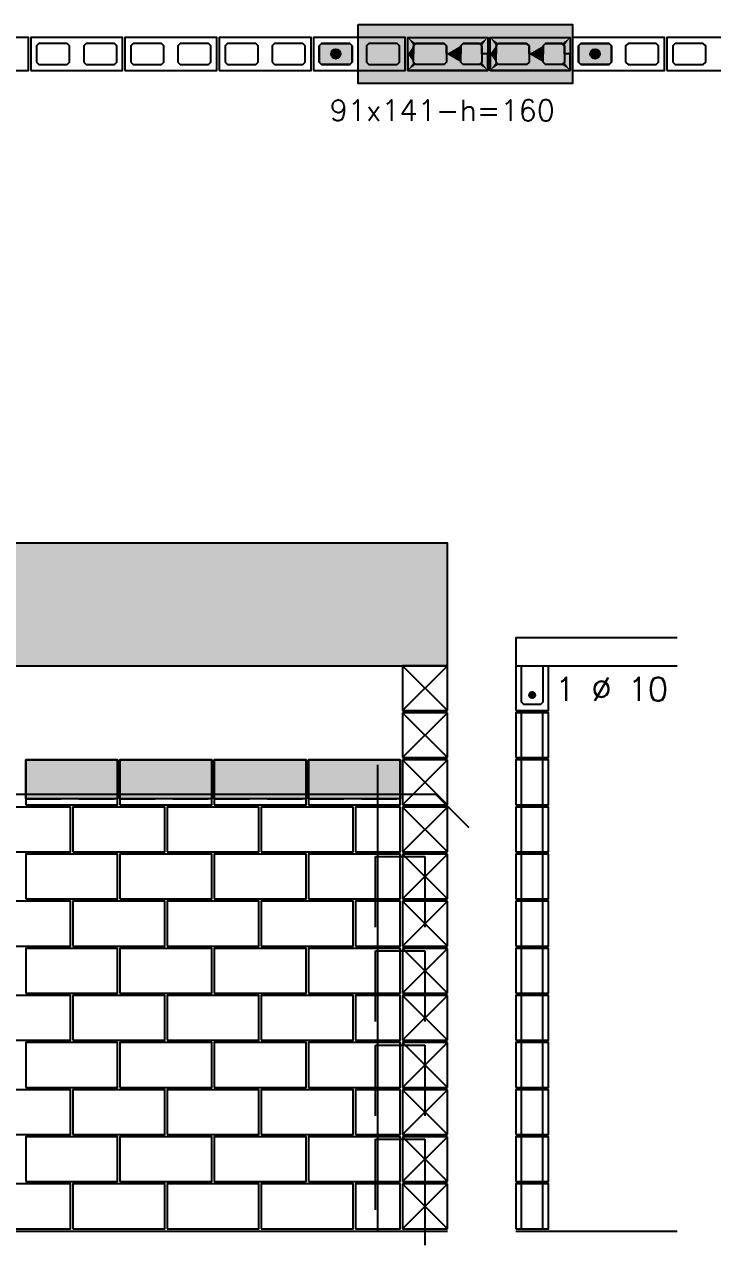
# Model space of a CAD drawing. Extents: x -1.9 to 86, y -1.5 to 61.
# Drawn here: x 29.85 to 35.69, y 31.25 to 41.66 of the extents above; entities that cross this region are included whole.
import ezdxf

# ---------------------------------------------------------------- set-up
doc = ezdxf.new("R2010")
doc.units = 0
doc.header["$MEASUREMENT"] = 0
doc.linetypes.add('ESTILO_TQS_0001', pattern=[0.45, 0.3, -0.15])
for name, color, linetype in [('PENA_01', 1, 'CONTINUOUS'), ('PENA_02', 2, 'CONTINUOUS'), ('PENA_03', 3, 'CONTINUOUS'), ('PENA_05', 5, 'CONTINUOUS'), ('PENA_09', 254, 'CONTINUOUS'), ('PENA_11', 252, 'CONTINUOUS'), ('PENA_21', 100, 'CONTINUOUS'), ('PENA_23', 50, 'CONTINUOUS')]:
    doc.layers.add(name, color=color, linetype=linetype)
doc.styles.get("Standard").update_dxf_attribs({"font": 'ROMANS.SHX'})

msp = doc.modelspace()

# ---------------------------------------------------------------- linework, layer by layer
at = {"layer": 'PENA_01', "linetype": 'ESTILO_TQS_0001'}
msp.add_line((33.252627, 31.597048), (33.252627, 28.763954), dxfattribs=at)
at = {"layer": 'PENA_01', "linetype": 'Continuous'}
for points in [[(29.955295, 41.342185), (29.975295, 41.322185), (30.215295, 41.322185), (30.235295, 41.342185), (30.235295, 41.482185), (30.215295, 41.502185), (29.975295, 41.502185), (29.955295, 41.482185), (29.955295, 41.342185)], [(30.355295, 41.342185), (30.375295, 41.322185), (30.615295, 41.322185), (30.635295, 41.342185), (30.635295, 41.482185), (30.615295, 41.502185), (30.375295, 41.502185), (30.355295, 41.482185), (30.355295, 41.342185)], [(30.755295, 41.342185), (30.775295, 41.322185), (31.015295, 41.322185), (31.035295, 41.342185), (31.035295, 41.482185), (31.015295, 41.502185), (30.775295, 41.502185), (30.755295, 41.482185), (30.755295, 41.342185)], [(31.155295, 41.342185), (31.175295, 41.322185), (31.415295, 41.322185), (31.435295, 41.342185), (31.435295, 41.482185), (31.415295, 41.502185), (31.175295, 41.502185), (31.155295, 41.482185), (31.155295, 41.342185)], [(31.555295, 41.342185), (31.575295, 41.322185), (31.815295, 41.322185), (31.835295, 41.342185), (31.835295, 41.482185), (31.815295, 41.502185), (31.575295, 41.502185), (31.555295, 41.482185), (31.555295, 41.342185)], [(31.955295, 41.342185), (31.975295, 41.322185), (32.215295, 41.322185), (32.235295, 41.342185), (32.235295, 41.482185), (32.215295, 41.502185), (31.975295, 41.502185), (31.955295, 41.482185), (31.955295, 41.342185)], [(32.355295, 41.342185), (32.375295, 41.322185), (32.615295, 41.322185), (32.635295, 41.342185), (32.635295, 41.482185), (32.615295, 41.502185), (32.375295, 41.502185), (32.355295, 41.482185), (32.355295, 41.342185)], [(32.755295, 41.342185), (32.775295, 41.322185), (33.015295, 41.322185), (33.035295, 41.342185), (33.035295, 41.482185), (33.015295, 41.502185), (32.775295, 41.502185), (32.755295, 41.482185), (32.755295, 41.342185)], [(33.415892, 41.322185), (33.175892, 41.322185), (33.155892, 41.342185), (33.155892, 41.482185), (33.175892, 41.502185), (33.415892, 41.502185), (33.435892, 41.482185), (33.435892, 41.342185), (33.415892, 41.322185)], [(33.715892, 41.322185), (33.575892, 41.322185), (33.555892, 41.342185), (33.555892, 41.482185), (33.575892, 41.502185), (33.715892, 41.502185), (33.735892, 41.482185), (33.735892, 41.342185), (33.715892, 41.322185)], [(34.115892, 41.322185), (33.875892, 41.322185), (33.855892, 41.342185), (33.855892, 41.482185), (33.875892, 41.502185), (34.115892, 41.502185), (34.135892, 41.482185), (34.135892, 41.342185), (34.115892, 41.322185)], [(34.415892, 41.322185), (34.275892, 41.322185), (34.255892, 41.342185), (34.255892, 41.482185), (34.275892, 41.502185), (34.415892, 41.502185), (34.435892, 41.482185), (34.435892, 41.342185), (34.415892, 41.322185)], [(34.556489, 41.342185), (34.576489, 41.322185), (34.816489, 41.322185), (34.836489, 41.342185), (34.836489, 41.482185), (34.816489, 41.502185), (34.576489, 41.502185), (34.556489, 41.482185), (34.556489, 41.342185)], [(34.956489, 41.342185), (34.976489, 41.322185), (35.216489, 41.322185), (35.236489, 41.342185), (35.236489, 41.482185), (35.216489, 41.502185), (34.976489, 41.502185), (34.956489, 41.482185), (34.956489, 41.342185)], [(35.355892, 41.342185), (35.375892, 41.322185), (35.615892, 41.322185), (35.635892, 41.342185), (35.635892, 41.482185), (35.615892, 41.502185), (35.375892, 41.502185), (35.355892, 41.482185), (35.355892, 41.342185)]]:
    msp.add_lwpolyline(points, dxfattribs=at)
at = {"layer": 'PENA_02', "linetype": 'Continuous'}
for p, q in [((33.442627, 36.217992), (33.062627, 36.217992)), ((33.062627, 36.217992), (33.062627, 35.837992)), ((33.442627, 35.837992), (33.442627, 36.217992)), ((33.062627, 35.837992), (33.442627, 35.837992)), ((33.442627, 35.817992), (33.062627, 35.817992)), ((33.062627, 35.817992), (33.062627, 35.437992)), ((33.442627, 35.437992), (33.442627, 35.817992)), ((33.062627, 35.437992), (33.442627, 35.437992)), ((33.442627, 35.417992), (33.062627, 35.417992)), ((33.062627, 35.417992), (33.062627, 35.037992)), ((33.442627, 35.037992), (33.442627, 35.417992)), ((33.062627, 35.037992), (33.442627, 35.037992)), ((33.442627, 35.017992), (33.062627, 35.017992)), ((33.062627, 35.017992), (33.062627, 34.637992)), ((33.442627, 34.637992), (33.442627, 35.017992)), ((33.062627, 34.637992), (33.442627, 34.637992)), ((33.442627, 34.617992), (33.062627, 34.617992)), ((33.062627, 34.617992), (33.062627, 34.237992)), ((33.442627, 34.237992), (33.442627, 34.617992)), ((33.062627, 34.237992), (33.442627, 34.237992)), ((33.442627, 34.217992), (33.062627, 34.217992)), ((33.062627, 34.217992), (33.062627, 33.837992)), ((33.442627, 33.837992), (33.442627, 34.217992)), ((33.062627, 33.837992), (33.442627, 33.837992)), ((33.442627, 33.817992), (33.062627, 33.817992)), ((33.062627, 33.817992), (33.062627, 33.437992)), ((33.442627, 33.437992), (33.442627, 33.817992)), ((33.062627, 33.437992), (33.442627, 33.437992)), ((33.442627, 33.417992), (33.062627, 33.417992)), ((33.062627, 33.417992), (33.062627, 33.037992)), ((33.442627, 33.037992), (33.442627, 33.417992)), ((33.062627, 33.037992), (33.442627, 33.037992)), ((33.442627, 33.017992), (33.062627, 33.017992)), ((33.062627, 33.017992), (33.062627, 32.637992)), ((33.442627, 32.637992), (33.442627, 33.017992)), ((33.062627, 32.637992), (33.442627, 32.637992)), ((33.442627, 32.617992), (33.062627, 32.617992)), ((33.062627, 32.617992), (33.062627, 32.237992)), ((33.442627, 32.237992), (33.442627, 32.617992)), ((33.062627, 32.237992), (33.442627, 32.237992)), ((33.442627, 32.217992), (33.062627, 32.217992)), ((33.062627, 32.217992), (33.062627, 31.837992)), ((33.442627, 31.837992), (33.442627, 32.217992)), ((33.062627, 31.837992), (33.442627, 31.837992)), ((33.442627, 31.817992), (33.062627, 31.817992)), ((33.062627, 31.817992), (33.062627, 31.437992)), ((33.442627, 31.437992), (33.442627, 31.817992)), ((33.062627, 31.437992), (33.442627, 31.437992)), ((7.762627, 31.417992), (33.442627, 31.417992))]:
    msp.add_line(p, q, dxfattribs=at)
at = {"layer": 'PENA_02', "linetype": 'ESTILO_TQS_0001'}
for p, q in [((29.862627, 35.087992), (30.642627, 35.087992)), ((30.662627, 35.087992), (31.442627, 35.087992)), ((31.462627, 35.087992), (32.242627, 35.087992)), ((32.262627, 35.087992), (33.042627, 35.087992))]:
    msp.add_line(p, q, dxfattribs=at)
at = {"layer": 'PENA_02', "linetype": 'Continuous'}
for points in [[(29.105295, 41.272185), (29.885295, 41.272185), (29.885295, 41.552185), (29.105295, 41.552185), (29.105295, 41.272185)], [(29.905295, 41.272185), (30.685295, 41.272185), (30.685295, 41.552185), (29.905295, 41.552185), (29.905295, 41.272185)], [(30.705295, 41.272185), (31.485295, 41.272185), (31.485295, 41.552185), (30.705295, 41.552185), (30.705295, 41.272185)], [(31.505295, 41.272185), (32.285295, 41.272185), (32.285295, 41.552185), (31.505295, 41.552185), (31.505295, 41.272185)], [(32.305295, 41.272185), (33.085295, 41.272185), (33.085295, 41.552185), (32.305295, 41.552185), (32.305295, 41.272185)], [(33.785892, 41.272185), (33.105892, 41.272185), (33.105892, 41.552185), (33.785892, 41.552185), (33.785892, 41.272185)], [(34.485892, 41.272185), (33.805892, 41.272185), (33.805892, 41.552185), (34.485892, 41.552185), (34.485892, 41.272185)], [(34.506489, 41.272185), (35.286489, 41.272185), (35.286489, 41.552185), (34.506489, 41.552185), (34.506489, 41.272185)], [(35.305892, 41.272185), (36.085892, 41.272185), (36.085892, 41.552185), (35.305892, 41.552185), (35.305892, 41.272185)], [(7.762627, 37.257992), (7.762627, 36.217992), (33.442627, 36.217992), (33.442627, 37.257992), (20.862627, 37.257992), (20.862627, 36.457992), (8.042627, 36.457992), (8.042627, 37.257992), (7.762627, 37.257992)], [(29.862627, 35.037992), (30.642627, 35.037992), (30.642627, 35.417992), (29.862627, 35.417992), (29.862627, 35.037992)], [(30.662627, 35.037992), (31.442627, 35.037992), (31.442627, 35.417992), (30.662627, 35.417992), (30.662627, 35.037992)], [(31.462627, 35.037992), (32.242627, 35.037992), (32.242627, 35.417992), (31.462627, 35.417992), (31.462627, 35.037992)], [(32.262627, 35.037992), (33.042627, 35.037992), (33.042627, 35.417992), (32.262627, 35.417992), (32.262627, 35.037992)], [(29.462627, 34.637992), (30.242627, 34.637992), (30.242627, 35.017992), (29.462627, 35.017992), (29.462627, 34.637992)], [(30.262627, 34.637992), (31.042627, 34.637992), (31.042627, 35.017992), (30.262627, 35.017992), (30.262627, 34.637992)], [(31.062627, 34.637992), (31.842627, 34.637992), (31.842627, 35.017992), (31.062627, 35.017992), (31.062627, 34.637992)], [(31.862627, 34.637992), (32.642627, 34.637992), (32.642627, 35.017992), (31.862627, 35.017992), (31.862627, 34.637992)], [(32.662627, 34.637992), (33.042627, 34.637992), (33.042627, 35.017992), (32.662627, 35.017992), (32.662627, 34.637992)], [(29.862627, 34.237992), (30.642627, 34.237992), (30.642627, 34.617992), (29.862627, 34.617992), (29.862627, 34.237992)], [(30.662627, 34.237992), (31.442627, 34.237992), (31.442627, 34.617992), (30.662627, 34.617992), (30.662627, 34.237992)], [(31.462627, 34.237992), (32.242627, 34.237992), (32.242627, 34.617992), (31.462627, 34.617992), (31.462627, 34.237992)], [(32.262627, 34.237992), (33.042627, 34.237992), (33.042627, 34.617992), (32.262627, 34.617992), (32.262627, 34.237992)], [(29.462627, 33.837992), (30.242627, 33.837992), (30.242627, 34.217992), (29.462627, 34.217992), (29.462627, 33.837992)], [(30.262627, 33.837992), (31.042627, 33.837992), (31.042627, 34.217992), (30.262627, 34.217992), (30.262627, 33.837992)], [(31.062627, 33.837992), (31.842627, 33.837992), (31.842627, 34.217992), (31.062627, 34.217992), (31.062627, 33.837992)], [(31.862627, 33.837992), (32.642627, 33.837992), (32.642627, 34.217992), (31.862627, 34.217992), (31.862627, 33.837992)], [(32.662627, 33.837992), (33.042627, 33.837992), (33.042627, 34.217992), (32.662627, 34.217992), (32.662627, 33.837992)], [(29.862627, 33.437992), (30.642627, 33.437992), (30.642627, 33.817992), (29.862627, 33.817992), (29.862627, 33.437992)], [(30.662627, 33.437992), (31.442627, 33.437992), (31.442627, 33.817992), (30.662627, 33.817992), (30.662627, 33.437992)], [(31.462627, 33.437992), (32.242627, 33.437992), (32.242627, 33.817992), (31.462627, 33.817992), (31.462627, 33.437992)], [(32.262627, 33.437992), (33.042627, 33.437992), (33.042627, 33.817992), (32.262627, 33.817992), (32.262627, 33.437992)], [(29.462627, 33.037992), (30.242627, 33.037992), (30.242627, 33.417992), (29.462627, 33.417992), (29.462627, 33.037992)], [(30.262627, 33.037992), (31.042627, 33.037992), (31.042627, 33.417992), (30.262627, 33.417992), (30.262627, 33.037992)], [(31.062627, 33.037992), (31.842627, 33.037992), (31.842627, 33.417992), (31.062627, 33.417992), (31.062627, 33.037992)], [(31.862627, 33.037992), (32.642627, 33.037992), (32.642627, 33.417992), (31.862627, 33.417992), (31.862627, 33.037992)], [(32.662627, 33.037992), (33.042627, 33.037992), (33.042627, 33.417992), (32.662627, 33.417992), (32.662627, 33.037992)], [(29.862627, 32.637992), (30.642627, 32.637992), (30.642627, 33.017992), (29.862627, 33.017992), (29.862627, 32.637992)], [(30.662627, 32.637992), (31.442627, 32.637992), (31.442627, 33.017992), (30.662627, 33.017992), (30.662627, 32.637992)], [(31.462627, 32.637992), (32.242627, 32.637992), (32.242627, 33.017992), (31.462627, 33.017992), (31.462627, 32.637992)], [(32.262627, 32.637992), (33.042627, 32.637992), (33.042627, 33.017992), (32.262627, 33.017992), (32.262627, 32.637992)], [(29.462627, 32.237992), (30.242627, 32.237992), (30.242627, 32.617992), (29.462627, 32.617992), (29.462627, 32.237992)], [(30.262627, 32.237992), (31.042627, 32.237992), (31.042627, 32.617992), (30.262627, 32.617992), (30.262627, 32.237992)], [(31.062627, 32.237992), (31.842627, 32.237992), (31.842627, 32.617992), (31.062627, 32.617992), (31.062627, 32.237992)], [(31.862627, 32.237992), (32.642627, 32.237992), (32.642627, 32.617992), (31.862627, 32.617992), (31.862627, 32.237992)], [(32.662627, 32.237992), (33.042627, 32.237992), (33.042627, 32.617992), (32.662627, 32.617992), (32.662627, 32.237992)], [(29.862627, 31.837992), (30.642627, 31.837992), (30.642627, 32.217992), (29.862627, 32.217992), (29.862627, 31.837992)], [(30.662627, 31.837992), (31.442627, 31.837992), (31.442627, 32.217992), (30.662627, 32.217992), (30.662627, 31.837992)], [(31.462627, 31.837992), (32.242627, 31.837992), (32.242627, 32.217992), (31.462627, 32.217992), (31.462627, 31.837992)], [(32.262627, 31.837992), (33.042627, 31.837992), (33.042627, 32.217992), (32.262627, 32.217992), (32.262627, 31.837992)], [(29.462627, 31.437992), (30.242627, 31.437992), (30.242627, 31.817992), (29.462627, 31.817992), (29.462627, 31.437992)], [(30.262627, 31.437992), (31.042627, 31.437992), (31.042627, 31.817992), (30.262627, 31.817992), (30.262627, 31.437992)], [(31.062627, 31.437992), (31.842627, 31.437992), (31.842627, 31.817992), (31.062627, 31.817992), (31.062627, 31.437992)], [(31.862627, 31.437992), (32.642627, 31.437992), (32.642627, 31.817992), (31.862627, 31.817992), (31.862627, 31.437992)], [(32.662627, 31.437992), (33.042627, 31.437992), (33.042627, 31.817992), (32.662627, 31.817992), (32.662627, 31.437992)]]:
    msp.add_lwpolyline(points, dxfattribs=at)
at = {"layer": 'PENA_03', "linetype": 'Continuous'}
for p, q in [((34.022627, 36.457992), (34.022627, 35.837992)), ((34.022627, 36.457992), (35.393306, 36.457992)), ((33.062627, 35.837992), (33.442627, 36.217992)), ((33.442627, 35.837992), (33.062627, 36.217992)), ((34.022627, 36.217992), (35.393306, 36.217992)), ((33.062627, 35.437992), (33.442627, 35.817992)), ((33.442627, 35.437992), (33.062627, 35.817992)), ((34.072627, 35.437992), (34.072627, 35.817992)), ((34.252627, 35.437992), (34.252627, 35.817992)), ((33.062627, 35.037992), (33.442627, 35.417992)), ((33.442627, 35.037992), (33.062627, 35.417992)), ((34.072627, 35.037992), (34.072627, 35.417992)), ((34.252627, 35.037992), (34.252627, 35.417992)), ((33.062627, 34.637992), (33.442627, 35.017992)), ((33.442627, 34.637992), (33.062627, 35.017992)), ((34.072627, 34.637992), (34.072627, 35.017992)), ((34.252627, 34.637992), (34.252627, 35.017992)), ((33.062627, 34.237992), (33.442627, 34.617992)), ((33.442627, 34.237992), (33.062627, 34.617992)), ((34.072627, 34.237992), (34.072627, 34.617992)), ((34.252627, 34.237992), (34.252627, 34.617992)), ((33.062627, 33.837992), (33.442627, 34.217992)), ((33.442627, 33.837992), (33.062627, 34.217992)), ((34.072627, 33.837992), (34.072627, 34.217992)), ((34.252627, 33.837992), (34.252627, 34.217992)), ((33.062627, 33.437992), (33.442627, 33.817992)), ((33.442627, 33.437992), (33.062627, 33.817992)), ((34.072627, 33.437992), (34.072627, 33.817992)), ((34.252627, 33.437992), (34.252627, 33.817992)), ((33.062627, 33.037992), (33.442627, 33.417992)), ((33.442627, 33.037992), (33.062627, 33.417992)), ((34.072627, 33.037992), (34.072627, 33.417992)), ((34.252627, 33.037992), (34.252627, 33.417992)), ((33.062627, 32.637992), (33.442627, 33.017992)), ((33.442627, 32.637992), (33.062627, 33.017992)), ((34.072627, 32.637992), (34.072627, 33.017992)), ((34.252627, 32.637992), (34.252627, 33.017992)), ((33.062627, 32.237992), (33.442627, 32.617992)), ((33.442627, 32.237992), (33.062627, 32.617992)), ((34.072627, 32.237992), (34.072627, 32.617992)), ((34.252627, 32.237992), (34.252627, 32.617992)), ((33.062627, 31.837992), (33.442627, 32.217992)), ((33.442627, 31.837992), (33.062627, 32.217992)), ((34.072627, 31.837992), (34.072627, 32.217992)), ((34.252627, 31.837992), (34.252627, 32.217992)), ((33.062627, 31.437992), (33.442627, 31.817992)), ((33.442627, 31.437992), (33.062627, 31.817992)), ((34.072627, 31.437992), (34.072627, 31.817992)), ((34.252627, 31.437992), (34.252627, 31.817992)), ((34.022627, 31.417992), (35.393306, 31.417992))]:
    msp.add_line(p, q, dxfattribs=at)
for points in [[(32.635295, 41.342185), (32.615295, 41.322185), (32.375295, 41.322185), (32.355295, 41.342185), (32.355295, 41.482185), (32.375295, 41.502185), (32.615295, 41.502185), (32.635295, 41.482185), (32.635295, 41.342185)], [(34.836489, 41.342185), (34.816489, 41.322185), (34.576489, 41.322185), (34.556489, 41.342185), (34.556489, 41.482185), (34.576489, 41.502185), (34.816489, 41.502185), (34.836489, 41.482185), (34.836489, 41.342185)], [(34.022627, 35.837992), (34.302627, 35.837992), (34.302627, 36.217992)], [(34.252627, 36.217992), (34.252627, 35.907992), (34.232627, 35.887992), (34.092627, 35.887992), (34.072627, 35.907992), (34.072627, 36.217992)], [(34.187176, 35.968983), (34.185014, 35.979151), (34.178904, 35.987561), (34.169901, 35.992759), (34.159562, 35.993846), (34.149676, 35.990633), (34.14195, 35.983677), (34.137722, 35.97418), (34.137722, 35.963785), (34.14195, 35.954288), (34.149676, 35.947332), (34.159562, 35.944119), (34.169901, 35.945206), (34.178904, 35.950404), (34.185014, 35.958814), (34.187176, 35.968983)], [(34.022627, 35.437992), (34.302627, 35.437992), (34.302627, 35.817992), (34.022627, 35.817992), (34.022627, 35.437992)], [(34.022627, 35.037992), (34.302627, 35.037992), (34.302627, 35.417992), (34.022627, 35.417992), (34.022627, 35.037992)], [(34.022627, 34.637992), (34.302627, 34.637992), (34.302627, 35.017992), (34.022627, 35.017992), (34.022627, 34.637992)], [(34.022627, 34.237992), (34.302627, 34.237992), (34.302627, 34.617992), (34.022627, 34.617992), (34.022627, 34.237992)], [(34.022627, 33.837992), (34.302627, 33.837992), (34.302627, 34.217992), (34.022627, 34.217992), (34.022627, 33.837992)], [(34.022627, 33.437992), (34.302627, 33.437992), (34.302627, 33.817992), (34.022627, 33.817992), (34.022627, 33.437992)], [(34.022627, 33.037992), (34.302627, 33.037992), (34.302627, 33.417992), (34.022627, 33.417992), (34.022627, 33.037992)], [(34.022627, 32.637992), (34.302627, 32.637992), (34.302627, 33.017992), (34.022627, 33.017992), (34.022627, 32.637992)], [(34.022627, 32.237992), (34.302627, 32.237992), (34.302627, 32.617992), (34.022627, 32.617992), (34.022627, 32.237992)], [(34.022627, 31.837992), (34.302627, 31.837992), (34.302627, 32.217992), (34.022627, 32.217992), (34.022627, 31.837992)], [(34.022627, 31.437992), (34.302627, 31.437992), (34.302627, 31.817992), (34.022627, 31.817992), (34.022627, 31.437992)]]:
    msp.add_lwpolyline(points, dxfattribs=at)
for centre, radius in [((32.495295, 41.412185), 0.04), ((34.696489, 41.412185), 0.04), ((34.162176, 35.968983), 0.025)]:
    msp.add_circle(centre, radius, dxfattribs=at)
for points in [[(32.535295, 41.412185), (32.475295, 41.446826), (32.457708, 41.425866)], [(32.535295, 41.412185), (32.502241, 41.451578), (32.475295, 41.446826)], [(32.535295, 41.412185), (32.525937, 41.437897), (32.502241, 41.451578)], [(34.736489, 41.412185), (34.676489, 41.446826), (34.658901, 41.425866)], [(34.736489, 41.412185), (34.703435, 41.451578), (34.676489, 41.446826)], [(34.736489, 41.412185), (34.727131, 41.437897), (34.703435, 41.451578)], [(32.535295, 41.412185), (32.457708, 41.425866), (32.457708, 41.398504)], [(32.535295, 41.412185), (32.457708, 41.398504), (32.475295, 41.377544)], [(32.535295, 41.412185), (32.475295, 41.377544), (32.502241, 41.372793)], [(32.535295, 41.412185), (32.502241, 41.372793), (32.525937, 41.386474)], [(32.535295, 41.412185), (32.525937, 41.386474), (32.535295, 41.412185)], [(34.736489, 41.412185), (34.658901, 41.425866), (34.658901, 41.398504)], [(34.736489, 41.412185), (34.658901, 41.398504), (34.676489, 41.377544)], [(34.736489, 41.412185), (34.676489, 41.377544), (34.703435, 41.372793)], [(34.736489, 41.412185), (34.703435, 41.372793), (34.727131, 41.386474)], [(34.736489, 41.412185), (34.727131, 41.386474), (34.736489, 41.412185)], [(34.187176, 35.968983), (34.14195, 35.983677), (34.137722, 35.97418)], [(34.187176, 35.968983), (34.137722, 35.97418), (34.137722, 35.963785)], [(34.187176, 35.968983), (34.137722, 35.963785), (34.14195, 35.954288)], [(34.187176, 35.968983), (34.149676, 35.990633), (34.138683, 35.977533)], [(34.187176, 35.968983), (34.138683, 35.977533), (34.138683, 35.960432)], [(34.187176, 35.968983), (34.138683, 35.960432), (34.149676, 35.947332)], [(34.187176, 35.968983), (34.149676, 35.990633), (34.14195, 35.983677)], [(34.187176, 35.968983), (34.14195, 35.954288), (34.149676, 35.947332)], [(34.187176, 35.968983), (34.159562, 35.993846), (34.149676, 35.990633)], [(34.187176, 35.968983), (34.166517, 35.993603), (34.149676, 35.990633)], [(34.187176, 35.968983), (34.149676, 35.947332), (34.166517, 35.944362)], [(34.187176, 35.968983), (34.149676, 35.947332), (34.159562, 35.944119)], [(34.187176, 35.968983), (34.169901, 35.992759), (34.159562, 35.993846)], [(34.187176, 35.968983), (34.159562, 35.944119), (34.169901, 35.945206)], [(34.187176, 35.968983), (34.181327, 35.985052), (34.166517, 35.993603)], [(34.187176, 35.968983), (34.166517, 35.944362), (34.181327, 35.952913)], [(34.187176, 35.968983), (34.178904, 35.987561), (34.169901, 35.992759)], [(34.187176, 35.968983), (34.169901, 35.945206), (34.178904, 35.950404)], [(34.187176, 35.968983), (34.185014, 35.979151), (34.178904, 35.987561)], [(34.187176, 35.968983), (34.178904, 35.950404), (34.185014, 35.958814)], [(34.187176, 35.968983), (34.181327, 35.952913), (34.187176, 35.968983)], [(34.187176, 35.968983), (34.185014, 35.958814), (34.187176, 35.968983)]]:
    msp.add_solid(points, dxfattribs=at)
at = {"layer": 'PENA_05', "linetype": 'Continuous'}
for p, q in [((32.852627, 31.417992), (32.852627, 35.377992)), ((20.962627, 35.127992), (33.342627, 35.127992)), ((33.342627, 35.127992), (33.62547, 34.84515)), ((32.832627, 33.997048), (32.832627, 34.597048)), ((32.832627, 34.597048), (33.252627, 34.597048)), ((33.252627, 34.597048), (33.252627, 33.997048)), ((32.832627, 33.196183), (32.832627, 33.796183)), ((32.832627, 33.796183), (33.252627, 33.796183)), ((33.252627, 33.796183), (33.252627, 33.196183)), ((32.832627, 32.397048), (32.832627, 32.997048)), ((32.832627, 32.997048), (33.252627, 32.997048)), ((33.252627, 32.997048), (33.252627, 32.397048)), ((32.832627, 31.597048), (32.832627, 32.197048)), ((32.832627, 32.197048), (33.252627, 32.197048)), ((33.252627, 32.197048), (33.252627, 31.597048))]:
    msp.add_line(p, q, dxfattribs=at)
at = {"layer": 'PENA_09', "linetype": 'Continuous'}
for points in [[(29.862627, 35.087992), (29.862627, 35.417992), (30.642627, 35.417992), (30.642627, 35.087992), (29.862627, 35.087992)], [(30.662627, 35.087992), (30.662627, 35.417992), (31.442627, 35.417992), (31.442627, 35.087992), (30.662627, 35.087992)], [(31.462627, 35.087992), (31.462627, 35.417992), (32.242627, 35.417992), (32.242627, 35.087992), (31.462627, 35.087992)], [(32.262627, 35.087992), (32.262627, 35.417992), (33.042627, 35.417992), (33.042627, 35.087992), (32.262627, 35.087992)]]:
    msp.add_lwpolyline(points, dxfattribs=at)
for points in [[(29.862627, 35.087992), (29.862627, 35.417992), (30.642627, 35.417992)], [(29.862627, 35.087992), (30.642627, 35.417992), (30.642627, 35.087992)], [(30.662627, 35.087992), (30.662627, 35.417992), (31.442627, 35.417992)], [(30.662627, 35.087992), (31.442627, 35.417992), (31.442627, 35.087992)], [(31.462627, 35.087992), (31.462627, 35.417992), (32.242627, 35.417992)], [(31.462627, 35.087992), (32.242627, 35.417992), (32.242627, 35.087992)], [(32.262627, 35.087992), (32.262627, 35.417992), (33.042627, 35.417992)], [(32.262627, 35.087992), (33.042627, 35.417992), (33.042627, 35.087992)], [(29.862627, 35.087992), (30.642627, 35.087992), (29.862627, 35.087992)], [(30.662627, 35.087992), (31.442627, 35.087992), (30.662627, 35.087992)], [(31.462627, 35.087992), (32.242627, 35.087992), (31.462627, 35.087992)], [(32.262627, 35.087992), (33.042627, 35.087992), (32.262627, 35.087992)]]:
    msp.add_solid(points, dxfattribs=at)
at = {"layer": 'PENA_11', "linetype": 'Continuous'}
for points in [[(32.635295, 41.342185), (32.355295, 41.482185), (32.375295, 41.502185)], [(32.635295, 41.342185), (32.355295, 41.342185), (32.355295, 41.482185)], [(32.635295, 41.342185), (32.375295, 41.502185), (32.615295, 41.502185)], [(32.635295, 41.342185), (32.615295, 41.502185), (32.635295, 41.482185)], [(32.635295, 41.342185), (32.635295, 41.482185), (32.635295, 41.342185)], [(34.836489, 41.342185), (34.556489, 41.482185), (34.576489, 41.502185)], [(34.836489, 41.342185), (34.556489, 41.342185), (34.556489, 41.482185)], [(34.836489, 41.342185), (34.576489, 41.502185), (34.816489, 41.502185)], [(34.836489, 41.342185), (34.816489, 41.502185), (34.836489, 41.482185)], [(34.836489, 41.342185), (34.836489, 41.482185), (34.836489, 41.342185)], [(32.635295, 41.342185), (32.375295, 41.322185), (32.355295, 41.342185)], [(32.635295, 41.342185), (32.615295, 41.322185), (32.375295, 41.322185)], [(34.836489, 41.342185), (34.576489, 41.322185), (34.556489, 41.342185)], [(34.836489, 41.342185), (34.816489, 41.322185), (34.576489, 41.322185)], [(20.862627, 37.257992), (20.862627, 36.457992), (33.442627, 36.217992)], [(20.862627, 37.257992), (33.442627, 36.217992), (33.442627, 37.257992)], [(8.042627, 36.457992), (7.762627, 36.217992), (33.442627, 36.217992)], [(8.042627, 36.457992), (33.442627, 36.217992), (20.862627, 36.457992)]]:
    msp.add_solid(points, dxfattribs=at)
at = {"layer": 'PENA_21', "linetype": 'Continuous'}
for points in [[(33.785892, 41.412185), (33.735892, 41.412185), (33.735892, 41.482185), (33.715892, 41.502185), (33.575892, 41.502185), (33.555892, 41.482185), (33.555892, 41.412185), (33.435892, 41.412185), (33.435892, 41.482185), (33.415892, 41.502185), (33.175892, 41.502185), (33.155892, 41.482185), (33.155892, 41.412185), (33.105892, 41.412185), (33.105892, 41.552185), (33.785892, 41.552185), (33.785892, 41.412185)], [(34.485892, 41.412185), (34.435892, 41.412185), (34.435892, 41.482185), (34.415892, 41.502185), (34.275892, 41.502185), (34.255892, 41.482185), (34.255892, 41.412185), (34.135892, 41.412185), (34.135892, 41.482185), (34.115892, 41.502185), (33.875892, 41.502185), (33.855892, 41.482185), (33.855892, 41.412185), (33.805892, 41.412185), (33.805892, 41.552185), (34.485892, 41.552185), (34.485892, 41.412185)], [(33.785892, 41.412185), (33.735892, 41.412185), (33.735892, 41.342185), (33.715892, 41.322185), (33.575892, 41.322185), (33.555892, 41.342185), (33.555892, 41.412185), (33.435892, 41.412185), (33.435892, 41.342185), (33.415892, 41.322185), (33.175892, 41.322185), (33.155892, 41.342185), (33.155892, 41.412185), (33.105892, 41.412185), (33.105892, 41.272185), (33.785892, 41.272185), (33.785892, 41.412185)], [(34.485892, 41.412185), (34.435892, 41.412185), (34.435892, 41.342185), (34.415892, 41.322185), (34.275892, 41.322185), (34.255892, 41.342185), (34.255892, 41.412185), (34.135892, 41.412185), (34.135892, 41.342185), (34.115892, 41.322185), (33.875892, 41.322185), (33.855892, 41.342185), (33.855892, 41.412185), (33.805892, 41.412185), (33.805892, 41.272185), (34.485892, 41.272185), (34.485892, 41.412185)]]:
    msp.add_lwpolyline(points, dxfattribs=at)
for points in [[(33.785892, 41.552185), (33.175892, 41.502185), (33.105892, 41.552185)], [(33.175892, 41.502185), (33.155892, 41.482185), (33.105892, 41.552185)], [(33.105892, 41.552185), (33.155892, 41.482185), (33.105892, 41.412185)], [(33.415892, 41.502185), (33.175892, 41.502185), (33.785892, 41.552185)], [(33.435892, 41.482185), (33.415892, 41.502185), (33.785892, 41.552185)], [(33.785892, 41.552185), (33.575892, 41.502185), (33.435892, 41.482185)], [(33.785892, 41.552185), (33.715892, 41.502185), (33.575892, 41.502185)], [(33.785892, 41.552185), (33.735892, 41.482185), (33.715892, 41.502185)], [(33.785892, 41.552185), (33.785892, 41.412185), (33.735892, 41.412185)], [(33.785892, 41.552185), (33.735892, 41.412185), (33.735892, 41.482185)], [(34.485892, 41.552185), (33.875892, 41.502185), (33.805892, 41.552185)], [(33.875892, 41.502185), (33.855892, 41.482185), (33.805892, 41.552185)], [(33.805892, 41.552185), (33.855892, 41.482185), (33.805892, 41.412185)], [(34.115892, 41.502185), (33.875892, 41.502185), (34.485892, 41.552185)], [(34.135892, 41.482185), (34.115892, 41.502185), (34.485892, 41.552185)], [(34.485892, 41.552185), (34.275892, 41.502185), (34.135892, 41.482185)], [(34.485892, 41.552185), (34.415892, 41.502185), (34.275892, 41.502185)], [(34.485892, 41.552185), (34.435892, 41.482185), (34.415892, 41.502185)], [(34.485892, 41.552185), (34.485892, 41.412185), (34.435892, 41.412185)], [(34.485892, 41.552185), (34.435892, 41.412185), (34.435892, 41.482185)], [(33.155892, 41.482185), (33.155892, 41.412185), (33.105892, 41.412185)], [(33.435892, 41.412185), (33.435892, 41.482185), (33.575892, 41.502185)], [(33.435892, 41.412185), (33.575892, 41.502185), (33.555892, 41.482185)], [(33.435892, 41.412185), (33.555892, 41.482185), (33.555892, 41.412185)], [(33.855892, 41.482185), (33.855892, 41.412185), (33.805892, 41.412185)], [(34.135892, 41.412185), (34.135892, 41.482185), (34.275892, 41.502185)], [(34.135892, 41.412185), (34.275892, 41.502185), (34.255892, 41.482185)], [(34.135892, 41.412185), (34.255892, 41.482185), (34.255892, 41.412185)], [(33.105892, 41.272185), (33.155892, 41.342185), (33.105892, 41.412185)], [(33.155892, 41.342185), (33.155892, 41.412185), (33.105892, 41.412185)], [(33.175892, 41.322185), (33.155892, 41.342185), (33.105892, 41.272185)], [(33.435892, 41.342185), (33.415892, 41.322185), (33.785892, 41.272185)], [(33.435892, 41.412185), (33.435892, 41.342185), (33.575892, 41.322185)], [(33.435892, 41.412185), (33.575892, 41.322185), (33.555892, 41.342185)], [(33.435892, 41.412185), (33.555892, 41.342185), (33.555892, 41.412185)], [(33.785892, 41.272185), (33.575892, 41.322185), (33.435892, 41.342185)], [(33.785892, 41.272185), (33.735892, 41.342185), (33.715892, 41.322185)], [(33.785892, 41.272185), (33.785892, 41.412185), (33.735892, 41.412185)], [(33.785892, 41.272185), (33.735892, 41.412185), (33.735892, 41.342185)], [(33.805892, 41.272185), (33.855892, 41.342185), (33.805892, 41.412185)], [(33.855892, 41.342185), (33.855892, 41.412185), (33.805892, 41.412185)], [(33.875892, 41.322185), (33.855892, 41.342185), (33.805892, 41.272185)], [(34.135892, 41.342185), (34.115892, 41.322185), (34.485892, 41.272185)], [(34.135892, 41.412185), (34.135892, 41.342185), (34.275892, 41.322185)], [(34.135892, 41.412185), (34.275892, 41.322185), (34.255892, 41.342185)], [(34.135892, 41.412185), (34.255892, 41.342185), (34.255892, 41.412185)], [(34.485892, 41.272185), (34.275892, 41.322185), (34.135892, 41.342185)], [(34.485892, 41.272185), (34.435892, 41.342185), (34.415892, 41.322185)], [(34.485892, 41.272185), (34.485892, 41.412185), (34.435892, 41.412185)], [(34.485892, 41.272185), (34.435892, 41.412185), (34.435892, 41.342185)], [(33.785892, 41.272185), (33.175892, 41.322185), (33.105892, 41.272185)], [(33.415892, 41.322185), (33.175892, 41.322185), (33.785892, 41.272185)], [(33.785892, 41.272185), (33.715892, 41.322185), (33.575892, 41.322185)], [(34.485892, 41.272185), (33.875892, 41.322185), (33.805892, 41.272185)], [(34.115892, 41.322185), (33.875892, 41.322185), (34.485892, 41.272185)], [(34.485892, 41.272185), (34.415892, 41.322185), (34.275892, 41.322185)]]:
    msp.add_solid(points, dxfattribs=at)
at = {"layer": 'PENA_23', "linetype": 'Continuous'}
msp.add_lwpolyline([(32.686489, 41.662185), (34.506489, 41.662185), (34.506489, 41.162185), (32.686489, 41.162185), (32.686489, 41.662185)], dxfattribs=at)
msp.add_lwpolyline([(32.686489, 41.662185), (34.506489, 41.662185), (34.506489, 41.162185), (32.686489, 41.162185), (32.686489, 41.662185)], dxfattribs=at)
for points in [[(32.686489, 41.662185), (34.506489, 41.662185), (34.506489, 41.162185)], [(32.686489, 41.662185), (34.506489, 41.162185), (32.686489, 41.162185)], [(32.686489, 41.662185), (32.686489, 41.162185), (32.686489, 41.662185)], [(32.686489, 41.662185), (34.506489, 41.662185), (34.506489, 41.162185)], [(32.686489, 41.662185), (34.506489, 41.162185), (32.686489, 41.162185)], [(32.686489, 41.662185), (32.686489, 41.162185), (32.686489, 41.662185)]]:
    msp.add_solid(points, dxfattribs=at)

# ---------------------------------------------------------------- texts
at = {"layer": 'PENA_03', "linetype": 'Continuous'}
for s, height, p in [('91x141-h=160', 0.18, (32.443021, 40.843635)), ('1 %%c 10', 0.2, (34.357106, 35.919097))]:
    msp.add_text(s, height=height, dxfattribs=at).set_placement(p)

doc.saveas('drawing.dxf')
